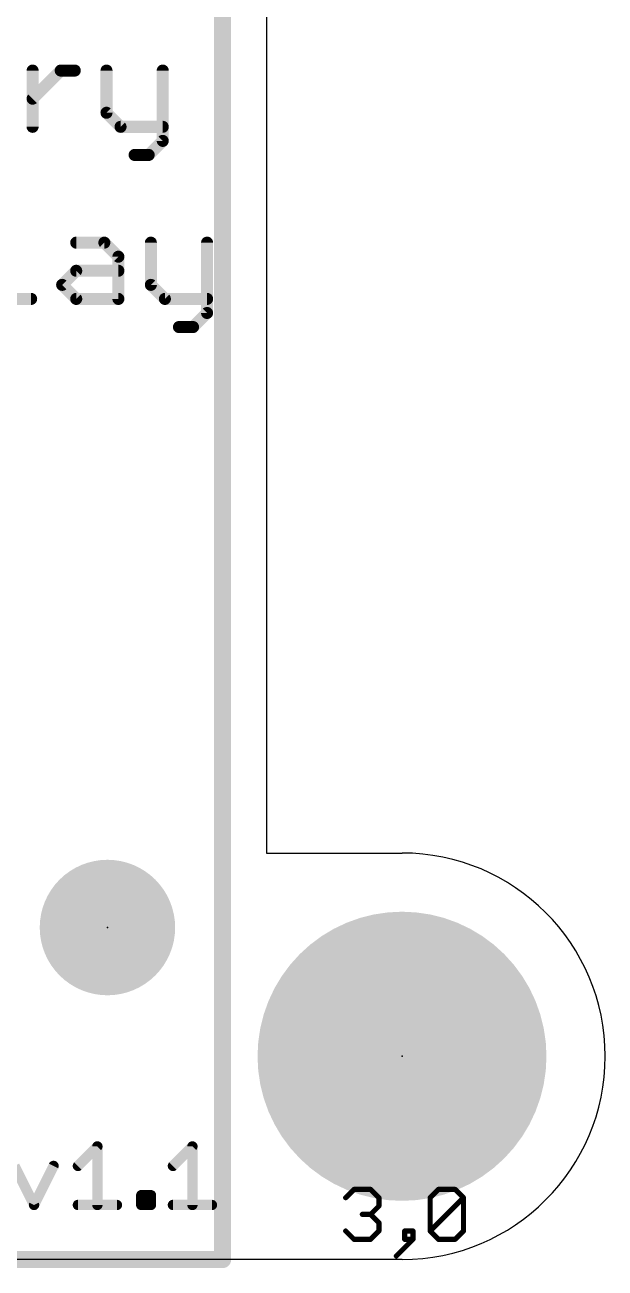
# Model space of a CAD drawing. Extents: x 0 to 40, y -0.1 to 39.1.
# Drawn here: x 31.4 to 39.97, y -0.13 to 18.22 of the extents above; entities that cross this region are included whole.
import ezdxf

# ---------------------------------------------------------------- set-up
doc = ezdxf.new("R2010")
doc.units = 0
for name, color, linetype in [('1', 12, 'CONTINUOUS'), ('16', 132, 'CONTINUOUS'), ('17', 110, 'CONTINUOUS'), ('20', 53, 'CONTINUOUS'), ('21', 40, 'CONTINUOUS'), ('23', 53, 'CONTINUOUS'), ('39', 12, 'CONTINUOUS'), ('40', 132, 'CONTINUOUS'), ('41', 12, 'CONTINUOUS'), ('42', 132, 'CONTINUOUS'), ('43', 110, 'CONTINUOUS'), ('48', 253, 'CONTINUOUS')]:
    doc.layers.add(name, color=color, linetype=linetype)

# ---------------------------------------------------------------- blocks, each defined once
blk = doc.blocks.new('PIE')
at = {"const_width": 0.5}
blk.add_lwpolyline([(0, -0.25, 1), (0, 0.25, 1), (0, -0.25)], format="xyb", dxfattribs=at)
blk = doc.blocks.new('ROUNDP')
at = {"const_width": 0.5}
blk.add_lwpolyline([(0, -0.25, 1), (0, 0.25, 1), (0, -0.25)], format="xyb", dxfattribs=at)

msp = doc.modelspace()

# ---------------------------------------------------------------- linework, layer by layer
at = {"layer": '1', "const_width": 0.254}
for points in [[(34.318, 39), (34.318, 0)], [(34.318, 0), (5.618, 0)]]:
    msp.add_lwpolyline(points, dxfattribs=at)
at = {"layer": '1', "const_width": 0.127}
for points in [[(34.2545, 0, 1), (34.3815, 0)], [(34.318, -0.0635, 1), (34.318, 0.0635)]]:
    msp.add_lwpolyline(points, format="xyb", dxfattribs=at)
at = {"layer": '16', "const_width": 0.254}
for points in [[(34.318, 0), (34.318, 39)], [(5.618, 0), (34.318, 0)]]:
    msp.add_lwpolyline(points, dxfattribs=at)
at = {"layer": '16', "const_width": 0.127}
for points in [[(34.2545, 0, 1), (34.3815, 0)], [(34.318, -0.0635, 1), (34.318, 0.0635)]]:
    msp.add_lwpolyline(points, format="xyb", dxfattribs=at)
at = {"layer": '20'}
for p, q in [((34.968, 33), (34.968, 6)), ((34.968, 6), (36.968, 6)), ((36.968, 0), (2.968, 0))]:
    msp.add_line(p, q, dxfattribs=at)
for start, end in [(0, 90), (270, 0)]:
    msp.add_arc((36.968, 3), 3, start, end, dxfattribs=at)
at = {"layer": '21'}
for points, const_width in [([(31.5128, 16.7179), (31.5128, 17.5483)], 0.1778), ([(31.5128, 17.1331), (31.928, 17.5483)], 0.1778), ([(31.928, 17.5483), (32.1356, 17.5483)], 0.1778), ([(32.6042, 17.5483), (32.6042, 16.9255)], 0.1778), ([(33.4347, 17.5483), (33.4347, 16.5103)], 0.1778), ([(32.6042, 16.9255), (32.8118, 16.7179)], 0.1778), ([(32.8118, 16.7179), (33.4347, 16.7179)], 0.1778), ([(33.4347, 16.5103), (33.2271, 16.3027)], 0.1778), ([(33.2271, 16.3027), (33.0195, 16.3027)], 0.1778), ([(32.157, 15.0083), (32.5722, 15.0083)], 0.1778), ([(32.5722, 15.0083), (32.7798, 14.8007)], 0.1778), ([(33.2591, 15.0083), (33.2591, 14.3855)], 0.1778), ([(34.0895, 15.0083), (34.0895, 13.9703)], 0.1778), ([(32.7798, 14.8007), (32.7798, 14.1779)], 0.1778), ([(31.9494, 14.3855), (32.157, 14.5931)], 0.1778), ([(32.157, 14.5931), (32.7798, 14.5931)], 0.1778), ([(32.157, 14.1779), (31.9494, 14.3855)], 0.1778), ([(33.2591, 14.3855), (33.4667, 14.1779)], 0.1778), ([(31.0762, 14.1779), (31.4914, 14.1779)], 0.1778), ([(32.7798, 14.1779), (32.157, 14.1779)], 0.1778), ([(33.4667, 14.1779), (34.0895, 14.1779)], 0.1778), ([(34.0895, 13.9703), (33.8819, 13.7627)], 0.1778), ([(33.8819, 13.7627), (33.6743, 13.7627)], 0.1778), ([(32.1817, 1.3814), (32.4698, 1.6695)], 0.1524), ([(32.4698, 1.6695), (32.4698, 0.8052)], 0.1524), ([(33.585, 1.3814), (33.8731, 1.6695)], 0.1524), ([(33.8731, 1.6695), (33.8731, 0.8052)], 0.1524), ([(31.2462, 1.3814), (31.5343, 0.8052)], 0.1524), ([(31.5343, 0.8052), (31.8224, 1.3814)], 0.1524), ([(33.1172, 0.8052), (33.1172, 0.9493)], 0.1524), ([(33.1172, 0.9493), (33.2613, 0.9493)], 0.1524), ([(33.2613, 0.9493), (33.2613, 0.8052)], 0.1524), ([(32.1817, 0.8052), (32.7579, 0.8052)], 0.1524), ([(33.2613, 0.8052), (33.1172, 0.8052)], 0.1524), ([(33.585, 0.8052), (34.1612, 0.8052)], 0.1524)]:
    msp.add_lwpolyline(points, dxfattribs=dict(at, const_width=const_width))
for points, const_width in [([(31.5573, 17.5483, 1), (31.4684, 17.5483)], 0.0889), ([(31.928, 17.5928, 1), (31.928, 17.5039)], 0.0889), ([(31.9594, 17.5169, 1), (31.8966, 17.5798)], 0.0889), ([(32.1356, 17.5039, 1), (32.1356, 17.5928)], 0.0889), ([(32.6487, 17.5483, 1), (32.5598, 17.5483)], 0.0889), ([(33.4791, 17.5483, 1), (33.3902, 17.5483)], 0.0889), ([(31.4814, 17.1645, 1), (31.5442, 17.1017)], 0.0889), ([(32.6357, 16.9569, 1), (32.5728, 16.8941)], 0.0889), ([(32.5598, 16.9255, 1), (32.6487, 16.9255)], 0.0889), ([(31.4684, 16.7179, 1), (31.5573, 16.7179)], 0.0889), ([(32.8118, 16.7624, 1), (32.8118, 16.6734)], 0.0889), ([(32.7804, 16.6865, 1), (32.8433, 16.7493)], 0.0889), ([(33.4347, 16.6734, 1), (33.4347, 16.7624)], 0.0889), ([(33.3902, 16.5103, 1), (33.4791, 16.5103)], 0.0889), ([(33.4661, 16.4789, 1), (33.4032, 16.5417)], 0.0889), ([(33.0195, 16.3471, 1), (33.0195, 16.2582)], 0.0889), ([(33.1956, 16.3341, 1), (33.2585, 16.2713)], 0.0889), ([(33.2271, 16.2582, 1), (33.2271, 16.3471)], 0.0889), ([(32.157, 15.0528, 1), (32.157, 14.9639)], 0.0889), ([(32.6036, 15.0398, 1), (32.5408, 14.9769)], 0.0889), ([(32.5722, 14.9639, 1), (32.5722, 15.0528)], 0.0889), ([(33.3036, 15.0083, 1), (33.2147, 15.0083)], 0.0889), ([(34.134, 15.0083, 1), (34.0451, 15.0083)], 0.0889), ([(32.8243, 14.8007, 1), (32.7354, 14.8007)], 0.0889), ([(32.7484, 14.7693, 1), (32.8112, 14.8322)], 0.0889), ([(32.157, 14.6376, 1), (32.157, 14.5487)], 0.0889), ([(32.1884, 14.5617, 1), (32.1256, 14.6245)], 0.0889), ([(32.7798, 14.5487, 1), (32.7798, 14.6376)], 0.0889), ([(31.9808, 14.4169, 1), (31.9179, 14.3541)], 0.0889), ([(31.9179, 14.4169, 1), (31.9808, 14.3541)], 0.0889), ([(33.2905, 14.4169, 1), (33.2277, 14.3541)], 0.0889), ([(33.2147, 14.3855, 1), (33.3036, 14.3855)], 0.0889), ([(31.4914, 14.1335, 1), (31.4914, 14.2224)], 0.0889), ([(32.157, 14.2224, 1), (32.157, 14.1335)], 0.0889), ([(32.1256, 14.1465, 1), (32.1884, 14.2093)], 0.0889), ([(32.7354, 14.1779, 1), (32.8243, 14.1779)], 0.0889), ([(32.7798, 14.1335, 1), (32.7798, 14.2224)], 0.0889), ([(33.4667, 14.2224, 1), (33.4667, 14.1335)], 0.0889), ([(33.4353, 14.1465, 1), (33.4981, 14.2093)], 0.0889), ([(34.0895, 14.1335, 1), (34.0895, 14.2224)], 0.0889), ([(34.0451, 13.9703, 1), (34.134, 13.9703)], 0.0889), ([(34.121, 13.9389, 1), (34.0581, 14.0017)], 0.0889), ([(33.6743, 13.8071, 1), (33.6743, 13.7182)], 0.0889), ([(33.8505, 13.7941, 1), (33.9134, 13.7313)], 0.0889), ([(33.8819, 13.7182, 1), (33.8819, 13.8071)], 0.0889), ([(36.968, 0.968, 1), (36.968, 5.032, 1), (36.968, 0.968)], 0.2032), ([(32.5079, 1.6695, 1), (32.4317, 1.6695)], 0.0762), ([(32.4968, 1.6426, 1), (32.4429, 1.6965)], 0.0762), ([(33.9112, 1.6695, 1), (33.835, 1.6695)], 0.0762), ([(33.9001, 1.6426, 1), (33.8462, 1.6965)], 0.0762), ([(31.8565, 1.3644, 1), (31.7883, 1.3985)], 0.0762), ([(32.1548, 1.4084, 1), (32.2087, 1.3545)], 0.0762), ([(33.5581, 1.4084, 1), (33.6119, 1.3545)], 0.0762), ([(33.1553, 0.9493, 1), (33.0791, 0.9493)], 0.0762), ([(33.1172, 0.9874, 1), (33.1172, 0.9112)], 0.0762), ([(33.2994, 0.9493, 1), (33.2232, 0.9493)], 0.0762), ([(33.2613, 0.9112, 1), (33.2613, 0.9874)], 0.0762), ([(31.5002, 0.8222, 1), (31.5684, 0.7882)], 0.0762), ([(31.5002, 0.7882, 1), (31.5684, 0.8222)], 0.0762), ([(32.1817, 0.8433, 1), (32.1817, 0.7671)], 0.0762), ([(32.4317, 0.8052, 1), (32.5079, 0.8052)], 0.0762), ([(32.7579, 0.7671, 1), (32.7579, 0.8433)], 0.0762), ([(33.1172, 0.8433, 1), (33.1172, 0.7671)], 0.0762), ([(33.0791, 0.8052, 1), (33.1553, 0.8052)], 0.0762), ([(33.2232, 0.8052, 1), (33.2994, 0.8052)], 0.0762), ([(33.2613, 0.7671, 1), (33.2613, 0.8433)], 0.0762), ([(33.585, 0.8433, 1), (33.585, 0.7671)], 0.0762), ([(33.835, 0.8052, 1), (33.9112, 0.8052)], 0.0762), ([(34.1612, 0.7671, 1), (34.1612, 0.8433)], 0.0762)]:
    msp.add_lwpolyline(points, format="xyb", dxfattribs=dict(at, const_width=const_width))
at = {"layer": '23'}
for p in [(32.618, 4.9), (36.968, 3)]:
    msp.add_point(p, dxfattribs=at)
at = {"layer": '39'}
for points, const_width in [([(32.618, 5.65, 0.4142), (31.868, 4.9)], 0.5), ([(33.368, 4.9, 0.4142), (32.618, 5.65)], 0.5), ([(32.618, 5.775, 1), (32.618, 5.525)], 0.25), ([(32.618, 5.525, 1), (32.618, 5.775)], 0.25), ([(31.868, 4.9, 0.4142), (32.618, 4.15)], 0.5), ([(31.993, 4.9, 1), (31.743, 4.9)], 0.25), ([(32.618, 4.15, 0.4142), (33.368, 4.9)], 0.5), ([(33.493, 4.9, 1), (33.243, 4.9)], 0.25), ([(31.743, 4.9, 1), (31.993, 4.9)], 0.25), ([(33.243, 4.9, 1), (33.493, 4.9)], 0.25), ([(36.968, 2, 1), (36.968, 4, 1), (36.968, 2)], 2.032), ([(32.618, 4.275, 1), (32.618, 4.025)], 0.25), ([(32.618, 4.025, 1), (32.618, 4.275)], 0.25)]:
    msp.add_lwpolyline(points, format="xyb", dxfattribs=dict(at, const_width=const_width))
at = {"layer": '40', "const_width": 2.032}
msp.add_lwpolyline([(36.968, 2, 1), (36.968, 4, 1), (36.968, 2)], format="xyb", dxfattribs=at)
at = {"layer": '41'}
for points, const_width in [([(32.618, 5.65, 0.4142), (31.868, 4.9)], 0.5), ([(33.368, 4.9, 0.4142), (32.618, 5.65)], 0.5), ([(32.618, 5.775, 1), (32.618, 5.525)], 0.25), ([(32.618, 5.525, 1), (32.618, 5.775)], 0.25), ([(31.868, 4.9, 0.4142), (32.618, 4.15)], 0.5), ([(31.993, 4.9, 1), (31.743, 4.9)], 0.25), ([(32.618, 4.15, 0.4142), (33.368, 4.9)], 0.5), ([(33.493, 4.9, 1), (33.243, 4.9)], 0.25), ([(31.743, 4.9, 1), (31.993, 4.9)], 0.25), ([(33.243, 4.9, 1), (33.493, 4.9)], 0.25), ([(36.968, 2, 1), (36.968, 4, 1), (36.968, 2)], 2.032), ([(32.618, 4.275, 1), (32.618, 4.025)], 0.25), ([(32.618, 4.025, 1), (32.618, 4.275)], 0.25)]:
    msp.add_lwpolyline(points, format="xyb", dxfattribs=dict(at, const_width=const_width))
at = {"layer": '42', "const_width": 2.032}
msp.add_lwpolyline([(36.968, 2, 1), (36.968, 4, 1), (36.968, 2)], format="xyb", dxfattribs=at)
at = {"layer": '43', "const_width": 2.032}
msp.add_lwpolyline([(36.968, 2, 1), (36.968, 4, 1), (36.968, 2)], format="xyb", dxfattribs=at)
at = {"layer": '48', "const_width": 0.0762}
for points in [[(36.1361, 0.9125), (36.259, 1.0353)], [(36.259, 1.0353), (36.5047, 1.0353)], [(36.5047, 1.0353), (36.6276, 0.9125)], [(36.6276, 0.9125), (36.6276, 0.7896)], [(37.3835, 0.9125), (37.5063, 1.0353)], [(37.3835, 0.421), (37.3835, 0.9125)], [(37.3835, 0.421), (37.8749, 0.9125)], [(37.5063, 1.0353), (37.7521, 1.0353)], [(37.7521, 1.0353), (37.8749, 0.9125)], [(37.8749, 0.9125), (37.8749, 0.421)], [(36.6276, 0.7896), (36.5047, 0.6667)], [(36.5047, 0.6667), (36.3818, 0.6667)], [(36.5047, 0.6667), (36.6276, 0.5438)], [(36.6276, 0.5438), (36.6276, 0.421)], [(36.259, 0.2981), (36.1361, 0.421)], [(36.6276, 0.421), (36.5047, 0.2981)], [(37.1303, 0.421), (37.0074, 0.421)], [(37.0074, 0.421), (37.0074, 0.2981)], [(37.1303, 0.2981), (37.1303, 0.421)], [(37.5063, 0.2981), (37.3835, 0.421)], [(37.8749, 0.421), (37.7521, 0.2981)], [(36.5047, 0.2981), (36.259, 0.2981)], [(36.8845, 0.0524), (37.1303, 0.2981)], [(37.0074, 0.2981), (37.1303, 0.2981)], [(37.7521, 0.2981), (37.5063, 0.2981)]]:
    msp.add_lwpolyline(points, dxfattribs=at)
at = {"layer": '48', "const_width": 0.0381}
for points in [[(36.1226, 0.9259, 1), (36.1496, 0.899)], [(36.259, 1.0544, 1), (36.259, 1.0163)], [(36.2724, 1.0219, 1), (36.2455, 1.0488)], [(36.5182, 1.0488, 1), (36.4912, 1.0219)], [(36.5047, 1.0163, 1), (36.5047, 1.0544)], [(36.6466, 0.9125, 1), (36.6085, 0.9125)], [(36.6141, 0.899, 1), (36.6411, 0.9259)], [(37.4025, 0.9125, 1), (37.3644, 0.9125)], [(37.37, 0.9259, 1), (37.3969, 0.899)], [(37.5063, 1.0544, 1), (37.5063, 1.0163)], [(37.5198, 1.0219, 1), (37.4929, 1.0488)], [(37.7655, 1.0488, 1), (37.7386, 1.0219)], [(37.7521, 1.0163, 1), (37.7521, 1.0544)], [(37.894, 0.9125, 1), (37.8559, 0.9125)], [(37.8884, 0.899, 1), (37.8615, 0.9259)], [(37.8615, 0.899, 1), (37.8884, 0.9259)], [(36.6085, 0.7896, 1), (36.6466, 0.7896)], [(36.6411, 0.7761, 1), (36.6141, 0.8031)], [(36.3818, 0.6858, 1), (36.3818, 0.6477)], [(36.5182, 0.6802, 1), (36.4912, 0.6532)], [(36.4912, 0.6802, 1), (36.5182, 0.6532)], [(36.5047, 0.6477, 1), (36.5047, 0.6858)], [(36.6466, 0.5438, 1), (36.6085, 0.5438)], [(36.6141, 0.5304, 1), (36.6411, 0.5573)], [(36.1496, 0.4344, 1), (36.1226, 0.4075)], [(36.6085, 0.421, 1), (36.6466, 0.421)], [(36.6411, 0.4075, 1), (36.6141, 0.4344)], [(37.0074, 0.44, 1), (37.0074, 0.4019)], [(37.0264, 0.421, 1), (36.9883, 0.421)], [(37.1493, 0.421, 1), (37.1112, 0.421)], [(37.1303, 0.4019, 1), (37.1303, 0.44)], [(37.3969, 0.4344, 1), (37.37, 0.4075)], [(37.37, 0.4344, 1), (37.3969, 0.4075)], [(37.3644, 0.421, 1), (37.4025, 0.421)], [(37.8559, 0.421, 1), (37.894, 0.421)], [(37.8884, 0.4075, 1), (37.8615, 0.4344)], [(36.259, 0.3172, 1), (36.259, 0.2791)], [(36.2455, 0.2846, 1), (36.2724, 0.3116)], [(36.4912, 0.3116, 1), (36.5182, 0.2846)], [(36.5047, 0.2791, 1), (36.5047, 0.3172)], [(37.0074, 0.3172, 1), (37.0074, 0.2791)], [(36.9883, 0.2981, 1), (37.0264, 0.2981)], [(37.1112, 0.2981, 1), (37.1493, 0.2981)], [(37.1437, 0.2846, 1), (37.1168, 0.3116)], [(37.1303, 0.2791, 1), (37.1303, 0.3172)], [(37.5063, 0.3172, 1), (37.5063, 0.2791)], [(37.4929, 0.2846, 1), (37.5198, 0.3116)], [(37.7386, 0.3116, 1), (37.7655, 0.2846)], [(37.7521, 0.2791, 1), (37.7521, 0.3172)], [(36.871, 0.0658, 1), (36.898, 0.0389)]]:
    msp.add_lwpolyline(points, format="xyb", dxfattribs=at)

# ---------------------------------------------------------------- block references
at = {"layer": '1'}
msp.add_blockref('PIE', (32.618, 4.9), dxfattribs=at)
at = {"layer": '17', "xscale": 3.6, "yscale": 3.6}
msp.add_blockref('ROUNDP', (36.968, 3), dxfattribs=at)
msp.add_blockref('ROUNDP', (36.968, 3), dxfattribs=at)

doc.saveas('drawing.dxf')
